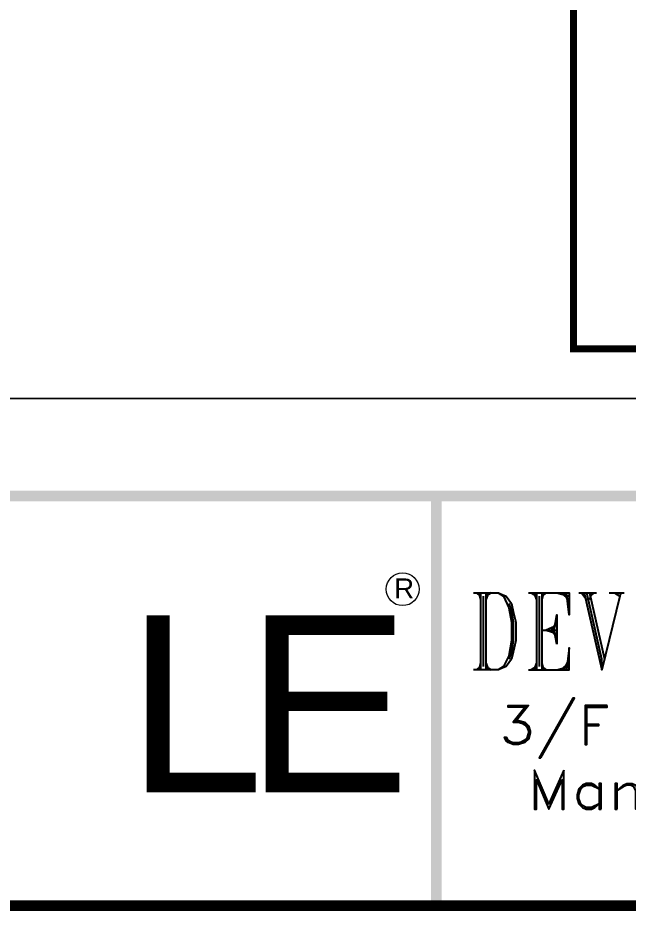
# Model space of a CAD drawing. Header units: millimetres. Extents: x -5 to 817, y 96 to 1062.
# Drawn here: x 77.5 to 134.2, y 95.7 to 178.8 of the extents above; entities that cross this region are included whole.
import ezdxf

# ---------------------------------------------------------------- set-up
doc = ezdxf.new("R2010")
doc.units = ezdxf.units.MM
doc.layers.add('PDF_0', color=7, linetype='Continuous')
for name, color, linetype, true_color in [('PDF_FRAME-TB', 8, 'Continuous', 0x808080), ('PDF_LOGO', 162, 'Continuous', 0x0037dd), ('PDF_NODEBOUNDARY', 8, 'Continuous', 0x808080), ('PDF_TEXT', 40, 'Continuous', 0xffbf00)]:
    doc.layers.add(name, color=color, linetype=linetype, true_color=true_color)
doc.styles.add('PDF ArialMT', font='arial.ttf')

msp = doc.modelspace()

# ---------------------------------------------------------------- linework, layer by layer
at = {"layer": 'PDF_0', "lineweight": 0, "const_width": 0.9893693408203034}
msp.add_lwpolyline([(2.699042504882811, 1061.44795028684), (816.4553253295704, 1061.44795028684), (816.4553253295704, 96.23571087157984), (2.699042504882811, 96.23571087157984)], close=True, dxfattribs=at)
at = {"layer": 'PDF_0', "lineweight": 0}
for points in [[(7.97567898925763, 1056.171313802465), (807.4685538171193, 1056.171313802465), (807.4685538171193, 143.3956494506802), (7.97567898925763, 143.3956494506802)], [(7.97567898925763, 143.3956494506802), (807.4685538171193, 143.3956494506802), (807.4685538171193, 1056.171313802465), (7.97567898925763, 1056.171313802465)]]:
    msp.add_lwpolyline(points, close=True, dxfattribs=at)
at = {"layer": 'PDF_0', "transparency": 33554559}
for points in [[(2.699042504882754, 134.8211151635711), (2.699042504882754, 133.8317458227508), (816.4553253295704, 134.8211151635711)], [(2.699042504882754, 133.8317458227508), (816.4553253295704, 134.8211151635711), (816.4553253295704, 133.8317458227508)], [(116.8887539245578, 134.3264304931609), (115.8993845837375, 134.3264304931609), (116.8887539245578, 96.23571087157984)], [(115.8993845837375, 134.3264304931609), (116.8887539245578, 96.23571087157984), (115.8993845837375, 96.23571087157984)]]:
    msp.add_solid(points, dxfattribs=at)
at = {"layer": 'PDF_FRAME-TB', "color": 7, "lineweight": 0}
msp.add_circle((113.2736475598475, 125.6687779993008), 1.525277509119478, dxfattribs=at)
at = {"layer": 'PDF_LOGO', "lineweight": 25}
for points in [[(119.8568619470187, 125.33965898071), (122.1653904089327, 125.33965898071), (122.9074174145479, 125.0098692004364), (123.402102084958, 124.3502896398897), (123.5669969750947, 123.6082626342745), (123.8143393102998, 122.6188932934542), (123.8143393102998, 120.8874969470187), (123.5669969750947, 119.8156801611301), (123.402102084958, 119.1561006005831), (122.9074174145479, 118.4965210400362), (122.1653904089327, 118.1667312597628), (119.8568619470187, 118.1667312597628)], [(120.1042042822237, 125.33965898071), (120.5164415075655, 125.0098692004364)], [(120.3515466174287, 125.33965898071), (120.5164415075655, 124.6800794201631)], [(120.5164415075655, 125.33965898071), (120.5164415075655, 118.1667312597628)], [(120.7637838427706, 125.0098692004364), (120.7637838427706, 118.4965210400362)], [(121.0111261779757, 125.33965898071), (121.0111261779757, 118.1667312597628)], [(121.2584685131808, 125.33965898071), (121.0111261779757, 124.6800794201631)], [(121.5058108483858, 125.33965898071), (121.0111261779757, 125.0098692004364)], [(122.1653904089327, 125.33965898071), (122.6600750793428, 125.0098692004364), (123.154759749753, 123.9380524145479), (123.402102084958, 122.6188932934542), (123.402102084958, 120.8874969470187), (123.154759749753, 119.4858903808565), (122.6600750793428, 118.4965210400362), (122.1653904089327, 118.1667312597628)], [(124.9686035412568, 125.33965898071), (128.7611860144012, 125.33965898071), (128.7611860144012, 123.2784728540011), (128.5138436791961, 125.33965898071)], [(125.2159458764619, 125.33965898071), (125.710630546872, 125.0098692004364)], [(125.4632882116669, 125.33965898071), (125.710630546872, 124.6800794201631)], [(125.710630546872, 125.33965898071), (125.710630546872, 118.1667312597628)], [(125.9579728820771, 125.0098692004364), (125.9579728820771, 118.4965210400362)], [(126.2053152172822, 125.33965898071), (126.2053152172822, 118.1667312597628)], [(126.3702101074188, 125.33965898071), (126.2053152172822, 124.6800794201631)], [(126.6175524426239, 125.33965898071), (126.2053152172822, 125.0098692004364)], [(127.6069217834442, 125.33965898071), (128.7611860144012, 125.0098692004364)], [(128.019159008786, 125.33965898071), (128.7611860144012, 124.6800794201631)], [(128.2665013439911, 125.33965898071), (128.7611860144012, 124.3502896398897)], [(129.6681079101532, 125.33965898071), (131.3170568115204, 125.33965898071)], [(129.9154502453583, 125.33965898071), (130.4101349157683, 124.6800794201631)], [(130.1627925805633, 125.33965898071), (131.8117414819305, 118.1667312597628), (131.8117414819305, 119.1561006005831), (130.4101349157683, 125.33965898071)], [(130.6574772509734, 125.33965898071), (132.0590838171356, 119.1561006005831)], [(130.8223721411102, 125.33965898071), (130.6574772509734, 124.6800794201631)], [(131.0697144763153, 125.33965898071), (130.6574772509734, 125.0098692004364)], [(133.4606903832977, 125.0098692004364), (131.8117414819305, 118.1667312597628)], [(132.4713210424773, 125.33965898071), (133.8729276086394, 125.33965898071)], [(132.9660057128875, 125.33965898071), (133.4606903832977, 125.0098692004364), (133.6255852734343, 125.33965898071)], [(123.154759749753, 124.3502896398897), (123.402102084958, 123.6082626342745), (123.5669969750947, 122.6188932934542), (123.5669969750947, 120.8874969470187), (123.402102084958, 119.8156801611301), (123.154759749753, 119.1561006005831)], [(127.6069217834442, 122.2891035131808), (126.6175524426239, 121.876866287839), (127.6069217834442, 121.5470765075656)], [(127.6069217834442, 122.6188932934542), (127.1122371130341, 121.876866287839), (127.6069217834442, 121.217286727292)], [(126.2053152172822, 121.876866287839), (127.6069217834442, 121.876866287839)], [(124.9686035412568, 118.1667312597628), (128.7611860144012, 118.1667312597628), (128.7611860144012, 120.2279173864717), (128.5138436791961, 118.1667312597628)], [(120.5164415075655, 118.8263108203098), (120.3515466174287, 118.1667312597628)], [(121.0111261779757, 118.8263108203098), (121.2584685131808, 118.1667312597628)], [(125.710630546872, 118.8263108203098), (125.4632882116669, 118.1667312597628)], [(126.2053152172822, 118.8263108203098), (126.3702101074188, 118.1667312597628)], [(128.019159008786, 118.1667312597628), (128.7611860144012, 118.8263108203098)], [(128.2665013439911, 118.1667312597628), (128.7611860144012, 119.1561006005831)], [(120.5164415075655, 118.4965210400362), (120.1042042822237, 118.1667312597628)], [(121.0111261779757, 118.4965210400362), (121.5058108483858, 118.1667312597628)], [(125.710630546872, 118.4965210400362), (125.2159458764619, 118.1667312597628)], [(126.2053152172822, 118.4965210400362), (126.6175524426239, 118.1667312597628)], [(127.6069217834442, 118.1667312597628), (128.7611860144012, 118.4965210400362)], [(124.8037086511201, 114.7039385668918), (123.0723123046846, 114.7039385668918), (123.0723123046846, 114.8688334570286), (124.9686035412568, 114.8688334570286), (123.7318918652314, 113.3023320007298)], [(124.8037086511201, 114.8688334570286), (123.5669969750947, 113.3023320007298), (124.0616816455049, 113.3023320007298), (124.6388137609834, 113.137437110593), (124.9686035412568, 112.6427524401829)], [(123.7318918652314, 113.4672268908664), (124.0616816455049, 113.4672268908664), (124.6388137609834, 113.3023320007298), (124.9686035412568, 112.9725422204565), (125.1334984313935, 112.4778575500463), (125.1334984313935, 112.3129626599095), (124.9686035412568, 111.7358305444311), (124.6388137609834, 111.4060407641575), (124.0616816455049, 111.2411458740209), (123.5669969750947, 111.2411458740209), (123.0723123046846, 111.4060407641575), (122.9074174145479, 111.5709356542943), (122.7425225244111, 111.9007254345677), (122.9074174145479, 111.9007254345677), (123.0723123046846, 111.5709356542943), (123.5669969750947, 111.4060407641575), (124.0616816455049, 111.4060407641575), (124.6388137609834, 111.5709356542943), (124.9686035412568, 112.0656203247044)], [(124.2265765356416, 113.3023320007298), (124.8037086511201, 112.9725422204565), (124.9686035412568, 112.4778575500463), (124.9686035412568, 112.3129626599095), (124.8037086511201, 111.7358305444311), (124.2265765356416, 111.4060407641575)], [(130.4101349157683, 113.137437110593), (131.481951701657, 113.137437110593), (131.481951701657, 112.9725422204565), (130.4101349157683, 112.9725422204565)], [(123.402102084958, 111.4060407641575), (122.9074174145479, 111.7358305444311)]]:
    msp.add_lwpolyline(points, dxfattribs=at)
for points in [[(127.6069217834442, 120.5577071667453), (127.3595794482391, 121.876866287839), (127.6069217834442, 123.2784728540011)], [(126.1228677722138, 110.0044341979955), (129.2558706848114, 115.5284130175755), (129.0909757946747, 115.5284130175755), (125.9579728820771, 110.0044341979955)], [(132.3064261523407, 114.8688334570286), (130.2452400256317, 114.8688334570286), (130.2452400256317, 111.2411458740209), (130.4101349157683, 111.2411458740209), (130.4101349157683, 114.7039385668918), (132.3064261523407, 114.7039385668918)], [(128.2665013439911, 108.8501699670385), (126.864894777829, 105.717167054441), (125.5457356567353, 108.8501699670385), (125.5457356567353, 105.2224823840308), (125.710630546872, 105.2224823840308), (125.710630546872, 107.9432480712867), (126.864894777829, 105.2224823840308), (128.1016064538544, 107.9432480712867), (128.1016064538544, 105.2224823840308), (128.2665013439911, 105.2224823840308)], [(131.5643991467254, 105.717167054441), (130.8223721411102, 105.3873772741674), (130.3276874707001, 105.3873772741674), (129.9978976904266, 105.5522721643042), (129.8330028002899, 105.717167054441), (129.6681079101532, 106.2118517248511), (129.6681079101532, 106.5416415051245), (129.8330028002899, 107.1187736206029), (129.9978976904266, 107.2836685107397), (130.3276874707001, 107.4485634008765), (130.8223721411102, 107.4485634008765), (131.5643991467254, 107.1187736206029), (131.1521619213836, 107.4485634008765), (130.8223721411102, 107.6134582910131), (130.3276874707001, 107.6134582910131), (129.9978976904266, 107.4485634008765), (129.6681079101532, 107.1187736206029), (129.5032130200164, 106.5416415051245), (129.5032130200164, 106.2118517248511), (129.6681079101532, 105.717167054441), (129.9978976904266, 105.3873772741674), (130.3276874707001, 105.2224823840308), (130.8223721411102, 105.2224823840308), (131.1521619213836, 105.3873772741674)], [(131.7292940368621, 105.2224823840308), (131.7292940368621, 107.6134582910131), (131.5643991467254, 107.6134582910131), (131.5643991467254, 105.2224823840308)], [(133.2133480480926, 105.2224823840308), (133.2133480480926, 107.6134582910131), (133.0484531579558, 107.6134582910131), (133.0484531579558, 105.2224823840308)], [(135.1096392846648, 105.2224823840308), (134.9447443945281, 105.2224823840308), (134.9447443945281, 106.9538787304664), (134.7798495043913, 107.2836685107397), (134.450059724118, 107.4485634008765), (134.1202699438445, 107.4485634008765), (133.790480163571, 107.2836685107397), (133.2133480480926, 106.9538787304664), (133.790480163571, 107.4485634008765), (134.1202699438445, 107.6134582910131), (134.6149546142546, 107.6134582910131), (134.9447443945281, 107.4485634008765), (135.1096392846648, 106.9538787304664)]]:
    msp.add_lwpolyline(points, close=True, dxfattribs=at)
at = {"layer": 'PDF_NODEBOUNDARY', "lineweight": 0}
msp.add_lwpolyline([(627.6506761230319, 148.0127063745082, 0.6595795605468311, 0.6595795605468311, 0), (129.173423239743, 148.0127063745082, 0.6595795605468311, 0.6595795605468311, 0), (129.173423239743, 225.5957521838326, 0.6595795605469448, 0.6595795605469448, 0), (187.5874380706743, 225.5957521838326, 0.5771321154785483, 0.5771321154785483, 0), (187.5874380706743, 424.4589896887106, 0.5771321154785483, 0.5771321154785483, 0), (187.5874380706743, 475.6588530761606, 0.6588104916554205, 0.6588104916554205, 0), (125.6281831018037, 475.5764056310922, 0.6593789279948047, 0.6593789279948047, 0), (125.7518542694062, 746.9933947961248, 0.5771321154785483, 0.5771321154785483, 0), (125.7518542694062, 765.956307161847, 0.6276927563374426, 0.6276927563374426, 0), (80.32331203674131, 880.0223474139194, 0, 0, 0)], format="xyseb", dxfattribs=at)

# ---------------------------------------------------------------- texts
at = {"layer": 'PDF_TEXT', "color": 7, "attachment_point": 4, "style": 'PDF ArialMT'}
for s, insert, char_height in [('R', (112.4903546704074, 125.752651065671), 1.833712535412553), ('L', (87.59021978027135, 115.0167859423801), 16.44214841202353), ('E', (98.63868065917735, 115.0167859423801), 16.44214841202353)]:
    msp.add_mtext(s, dxfattribs=dict(at, insert=insert, char_height=char_height))

doc.saveas('drawing.dxf')
